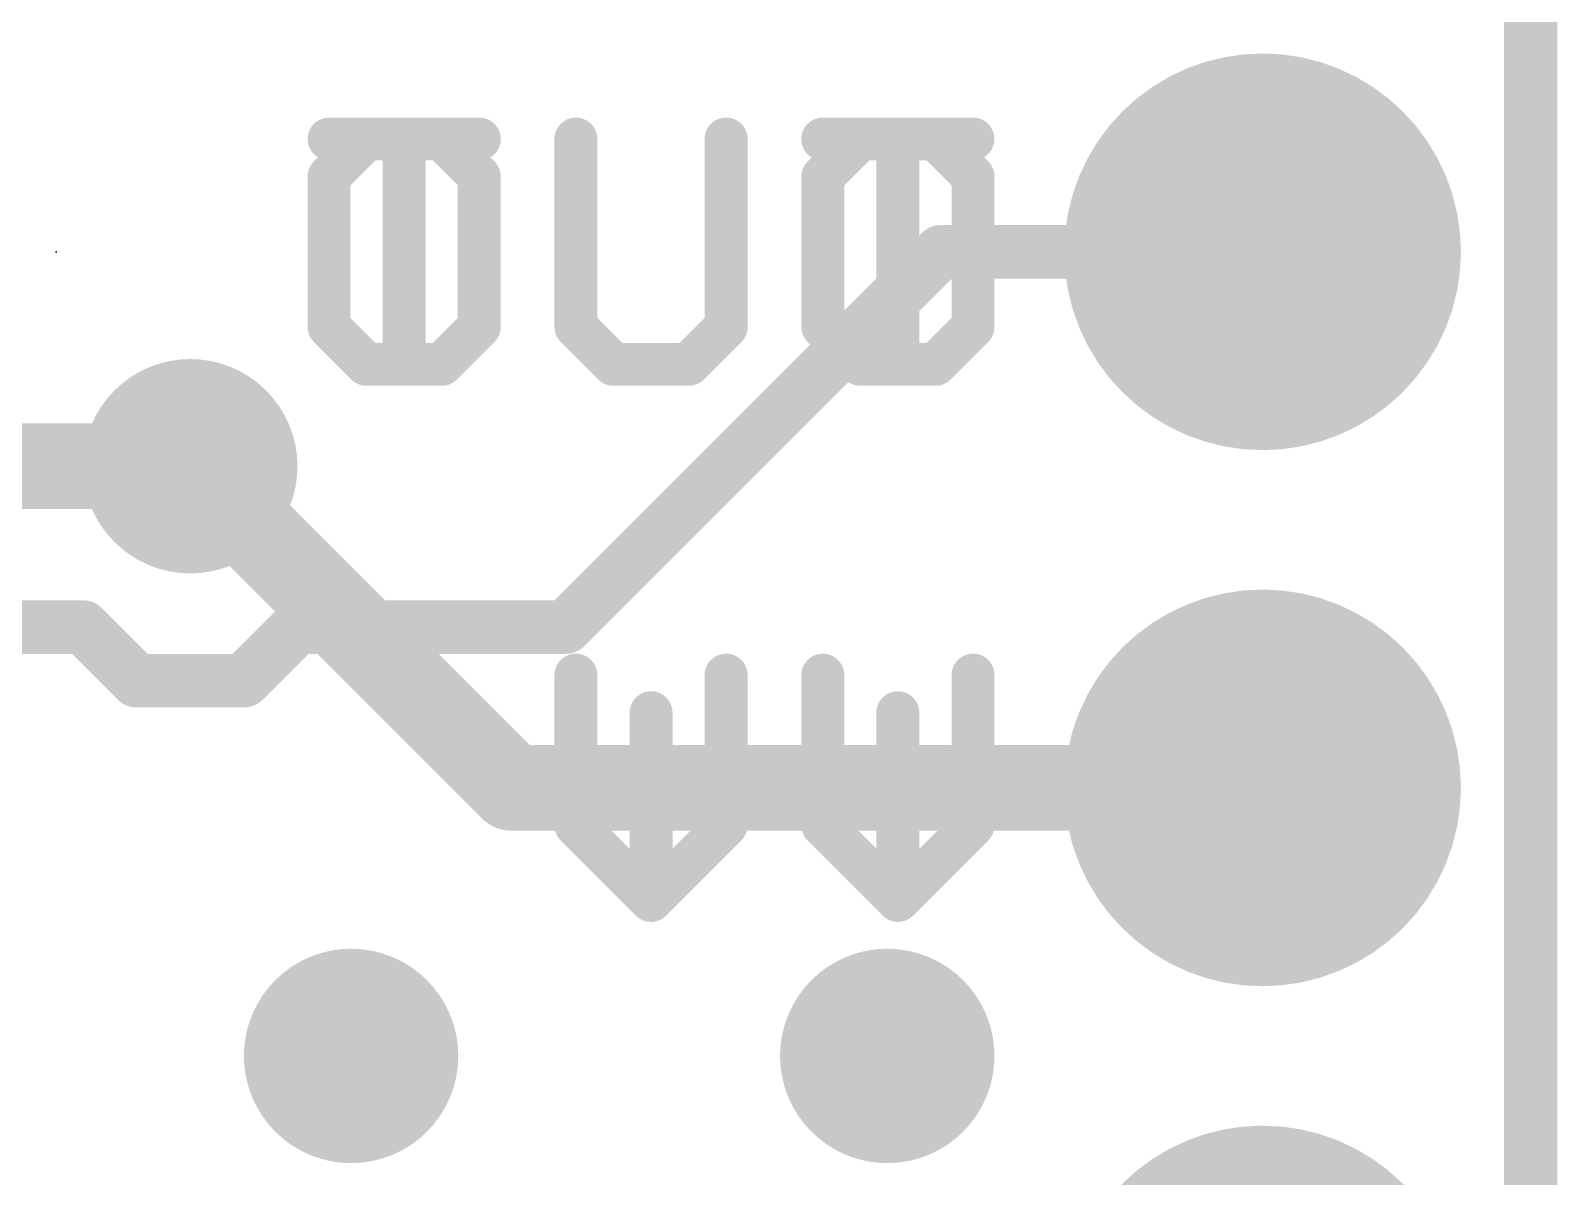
# Model space of a CAD drawing. Extents: x -9 to 103, y -21 to 20.
# Drawn here: x 38.61 to 45.85, y 9.59 to 15.02 of the extents above; entities that cross this region are included whole.
import ezdxf

# ---------------------------------------------------------------- set-up
doc = ezdxf.new("R2010")
doc.units = 0
for name, color, linetype in [('1', 12, 'CONTINUOUS'), ('16', 132, 'CONTINUOUS'), ('17', 110, 'CONTINUOUS'), ('18', 110, 'CONTINUOUS'), ('20', 53, 'CONTINUOUS'), ('21', 41, 'CONTINUOUS'), ('22', 40, 'CONTINUOUS'), ('24', 53, 'CONTINUOUS'), ('51', 53, 'CONTINUOUS')]:
    doc.layers.add(name, color=color, linetype=linetype)

# ---------------------------------------------------------------- blocks, each defined once
blk = doc.blocks.new('RECT')
blk.add_solid([(-0.5, -0.5), (0.5, -0.5), (-0.5, 0.5), (0.5, 0.5)])
blk = doc.blocks.new('ROUNDP')
at = {"const_width": 0.5}
blk.add_lwpolyline([(0, -0.25, 1), (0, 0.25, 1), (0, -0.25)], format="xyb", dxfattribs=at)
blk = doc.blocks.new('ROUNDV')
at = {"const_width": 0.5}
blk.add_lwpolyline([(0, -0.25, 1), (0, 0.25, 1), (0, -0.25)], format="xyb", dxfattribs=at)

msp = doc.modelspace()

# ---------------------------------------------------------------- linework, layer by layer
at = {"layer": '1'}
for points, const_width in [([(45.72, 20.32), (45.72, 0)], 0.254), ([(40.894, 11.43), (39.37, 12.954)], 0.4064), ([(44.45, 11.43), (40.894, 11.43)], 0.4064)]:
    msp.add_lwpolyline(points, dxfattribs=dict(at, const_width=const_width))
at = {"layer": '1', "const_width": 0.2032}
for points in [[(39.4418, 13.0258, 1), (39.2982, 12.8822)], [(40.894, 11.5316, 1), (40.894, 11.3284)], [(40.8222, 11.3582, 1), (40.9658, 11.5018)], [(44.45, 11.3284, 1), (44.45, 11.5316)]]:
    msp.add_lwpolyline(points, format="xyb", dxfattribs=at)
at = {"layer": '16'}
for points, const_width in [([(45.72, 0), (45.72, 20.32)], 0.254), ([(41.148, 12.192), (42.926, 13.97)], 0.254), ([(42.926, 13.97), (44.45, 13.97)], 0.254), ([(39.37, 12.954), (38.1, 12.954)], 0.4064), ([(37.084, 12.192), (38.862, 12.192)], 0.254), ([(38.862, 12.192), (39.116, 11.938)], 0.254), ([(39.624, 11.938), (39.878, 12.192)], 0.254), ([(39.878, 12.192), (41.148, 12.192)], 0.254), ([(39.116, 11.938), (39.624, 11.938)], 0.254)]:
    msp.add_lwpolyline(points, dxfattribs=dict(at, const_width=const_width))
for points, const_width in [([(42.926, 14.0335, 1), (42.926, 13.9065)], 0.127), ([(42.9709, 13.9251, 1), (42.8811, 14.0149)], 0.127), ([(44.45, 13.9065, 1), (44.45, 14.0335)], 0.127), ([(39.37, 12.8524, 1), (39.37, 13.0556)], 0.2032), ([(38.9069, 12.2369, 1), (38.8171, 12.1471)], 0.127), ([(38.862, 12.1285, 1), (38.862, 12.2555)], 0.127), ([(39.878, 12.2555, 1), (39.878, 12.1285)], 0.127), ([(39.9229, 12.1471, 1), (39.8331, 12.2369)], 0.127), ([(41.1031, 12.2369, 1), (41.1929, 12.1471)], 0.127), ([(41.148, 12.1285, 1), (41.148, 12.2555)], 0.127), ([(39.116, 12.0015, 1), (39.116, 11.8745)], 0.127), ([(39.0711, 11.8931, 1), (39.1609, 11.9829)], 0.127), ([(39.5791, 11.9829, 1), (39.6689, 11.8931)], 0.127), ([(39.624, 11.8745, 1), (39.624, 12.0015)], 0.127)]:
    msp.add_lwpolyline(points, format="xyb", dxfattribs=dict(at, const_width=const_width))
at = {"layer": '20', "const_width": 0.2032}
msp.add_lwpolyline([(45.72, 20.32), (45.72, 0)], dxfattribs=at)
at = {"layer": '21', "const_width": 0.2032}
for points in [[(40.2054, 14.5043), (40.0274, 14.3264)], [(40.5613, 14.5043), (40.2054, 14.5043)], [(40.7392, 14.3264), (40.5613, 14.5043)], [(41.1968, 14.5043), (41.1968, 13.6146)], [(41.9086, 13.6146), (41.9086, 14.5043)], [(42.3662, 14.5043), (43.078, 14.5043)], [(42.7221, 13.4366), (42.7221, 14.5043)], [(40.0274, 14.3264), (40.0274, 13.6146)], [(40.7392, 13.6146), (40.7392, 14.3264)], [(40.0274, 13.6146), (40.2054, 13.4366)], [(40.5613, 13.4366), (40.7392, 13.6146)], [(41.1968, 13.6146), (41.3747, 13.4366)], [(41.7307, 13.4366), (41.9086, 13.6146)], [(40.2054, 13.4366), (40.5613, 13.4366)], [(41.3747, 13.4366), (41.7307, 13.4366)], [(41.1968, 11.9643), (41.1968, 11.2525)], [(41.9086, 11.2525), (41.9086, 11.9643)], [(42.7221, 11.7864), (42.7221, 11.0746)], [(42.3662, 11.4305), (43.078, 11.4305)], [(41.1968, 11.2525), (41.5527, 10.8966)], [(41.5527, 10.8966), (41.9086, 11.2525)]]:
    msp.add_lwpolyline(points, dxfattribs=at)
at = {"layer": '21', "const_width": 0.1016}
for points in [[(40.2054, 14.5551, 1), (40.2054, 14.4535)], [(40.2413, 14.4684, 1), (40.1694, 14.5402)], [(40.5972, 14.5402, 1), (40.5253, 14.4684)], [(40.5613, 14.4535, 1), (40.5613, 14.5551)], [(41.2476, 14.5043, 1), (41.146, 14.5043)], [(41.9594, 14.5043, 1), (41.8578, 14.5043)], [(42.3662, 14.5551, 1), (42.3662, 14.4535)], [(42.7729, 14.5043, 1), (42.6713, 14.5043)], [(43.078, 14.4535, 1), (43.078, 14.5551)], [(40.0782, 14.3264, 1), (39.9766, 14.3264)], [(39.9915, 14.3623, 1), (40.0633, 14.2904)], [(40.79, 14.3264, 1), (40.6884, 14.3264)], [(40.7033, 14.2904, 1), (40.7751, 14.3623)], [(40.0633, 13.6505, 1), (39.9915, 13.5786)], [(40.7751, 13.5786, 1), (40.7033, 13.6505)], [(41.2327, 13.6505, 1), (41.1609, 13.5786)], [(41.9445, 13.5786, 1), (41.8727, 13.6505)], [(39.9766, 13.6146, 1), (40.0782, 13.6146)], [(40.6884, 13.6146, 1), (40.79, 13.6146)], [(41.146, 13.6146, 1), (41.2476, 13.6146)], [(41.8578, 13.6146, 1), (41.9594, 13.6146)], [(40.2054, 13.4874, 1), (40.2054, 13.3858)], [(40.5613, 13.3858, 1), (40.5613, 13.4874)], [(41.3747, 13.4874, 1), (41.3747, 13.3858)], [(41.7307, 13.3858, 1), (41.7307, 13.4874)], [(40.1694, 13.4007, 1), (40.2413, 13.4725)], [(40.5253, 13.4725, 1), (40.5972, 13.4007)], [(41.3388, 13.4007, 1), (41.4107, 13.4725)], [(41.6947, 13.4725, 1), (41.7666, 13.4007)], [(42.6713, 13.4366, 1), (42.7729, 13.4366)], [(41.2476, 11.9643, 1), (41.146, 11.9643)], [(41.9594, 11.9643, 1), (41.8578, 11.9643)], [(42.7729, 11.7864, 1), (42.6713, 11.7864)], [(42.3662, 11.4813, 1), (42.3662, 11.3797)], [(43.078, 11.3797, 1), (43.078, 11.4813)], [(41.2327, 11.2884, 1), (41.1609, 11.2166)], [(41.146, 11.2525, 1), (41.2476, 11.2525)], [(41.8578, 11.2525, 1), (41.9594, 11.2525)], [(41.9445, 11.2166, 1), (41.8727, 11.2884)], [(42.6713, 11.0746, 1), (42.7729, 11.0746)], [(41.5168, 10.9325, 1), (41.5886, 10.8607)], [(41.5168, 10.8607, 1), (41.5886, 10.9325)]]:
    msp.add_lwpolyline(points, format="xyb", dxfattribs=at)
at = {"layer": '22', "const_width": 0.2032}
for points in [[(40.7396, 14.5043), (40.0278, 14.5043)], [(40.3837, 13.4366), (40.3837, 14.5043)], [(41.1972, 13.6146), (41.1972, 14.5043)], [(41.909, 14.5043), (41.909, 13.6146)], [(42.3666, 14.3264), (42.5445, 14.5043)], [(42.5445, 14.5043), (42.9004, 14.5043)], [(42.9004, 14.5043), (43.0784, 14.3264)], [(42.3666, 13.6146), (42.3666, 14.3264)], [(43.0784, 14.3264), (43.0784, 13.6146)], [(41.3751, 13.4366), (41.1972, 13.6146)], [(41.909, 13.6146), (41.7311, 13.4366)], [(42.5445, 13.4366), (42.3666, 13.6146)], [(43.0784, 13.6146), (42.9004, 13.4366)], [(41.7311, 13.4366), (41.3751, 13.4366)], [(42.9004, 13.4366), (42.5445, 13.4366)], [(42.3666, 11.2525), (42.3666, 11.9643)], [(43.0784, 11.9643), (43.0784, 11.2525)], [(41.5531, 11.7864), (41.5531, 11.0746)], [(41.909, 11.4305), (41.1972, 11.4305)], [(42.7225, 10.8966), (42.3666, 11.2525)], [(43.0784, 11.2525), (42.7225, 10.8966)]]:
    msp.add_lwpolyline(points, dxfattribs=at)
at = {"layer": '22', "const_width": 0.1016}
for points in [[(40.0278, 14.5551, 1), (40.0278, 14.4535)], [(40.4345, 14.5043, 1), (40.3329, 14.5043)], [(40.7396, 14.4535, 1), (40.7396, 14.5551)], [(41.248, 14.5043, 1), (41.1464, 14.5043)], [(41.9598, 14.5043, 1), (41.8582, 14.5043)], [(42.5445, 14.5551, 1), (42.5445, 14.4535)], [(42.5805, 14.4684, 1), (42.5086, 14.5402)], [(42.9364, 14.5402, 1), (42.8645, 14.4684)], [(42.9004, 14.4535, 1), (42.9004, 14.5551)], [(42.4174, 14.3264, 1), (42.3158, 14.3264)], [(42.3307, 14.3623, 1), (42.4025, 14.2904)], [(43.1292, 14.3264, 1), (43.0276, 14.3264)], [(43.0425, 14.2904, 1), (43.1143, 14.3623)], [(41.2331, 13.6505, 1), (41.1613, 13.5786)], [(41.9449, 13.5786, 1), (41.8731, 13.6505)], [(42.4025, 13.6505, 1), (42.3307, 13.5786)], [(43.1143, 13.5786, 1), (43.0425, 13.6505)], [(41.1464, 13.6146, 1), (41.248, 13.6146)], [(41.8582, 13.6146, 1), (41.9598, 13.6146)], [(42.3158, 13.6146, 1), (42.4174, 13.6146)], [(43.0276, 13.6146, 1), (43.1292, 13.6146)], [(41.3751, 13.4874, 1), (41.3751, 13.3858)], [(41.7311, 13.3858, 1), (41.7311, 13.4874)], [(42.5445, 13.4874, 1), (42.5445, 13.3858)], [(42.9004, 13.3858, 1), (42.9004, 13.4874)], [(40.3329, 13.4366, 1), (40.4345, 13.4366)], [(41.3392, 13.4007, 1), (41.4111, 13.4725)], [(41.6951, 13.4725, 1), (41.767, 13.4007)], [(42.5086, 13.4007, 1), (42.5805, 13.4725)], [(42.8645, 13.4725, 1), (42.9364, 13.4007)], [(42.4174, 11.9643, 1), (42.3158, 11.9643)], [(43.1292, 11.9643, 1), (43.0276, 11.9643)], [(41.6039, 11.7864, 1), (41.5023, 11.7864)], [(41.1972, 11.4813, 1), (41.1972, 11.3797)], [(41.909, 11.3797, 1), (41.909, 11.4813)], [(42.4025, 11.2884, 1), (42.3307, 11.2166)], [(42.3158, 11.2525, 1), (42.4174, 11.2525)], [(43.0276, 11.2525, 1), (43.1292, 11.2525)], [(43.1143, 11.2166, 1), (43.0425, 11.2884)], [(41.5023, 11.0746, 1), (41.6039, 11.0746)], [(42.6866, 10.9325, 1), (42.7584, 10.8607)], [(42.6866, 10.8607, 1), (42.7584, 10.9325)]]:
    msp.add_lwpolyline(points, format="xyb", dxfattribs=at)
at = {"layer": '24'}
msp.add_point((38.735, 13.97), dxfattribs=at)

# ---------------------------------------------------------------- block references
at = {"layer": '17', "xscale": 1.8796, "yscale": 1.8796, "rotation": 180}
for p in [(44.45, 13.97), (44.45, 13.97), (44.45, 11.43), (44.45, 11.43), (44.45, 8.89), (44.45, 8.89)]:
    msp.add_blockref('ROUNDP', p, dxfattribs=at)
at = {"layer": '18', "xscale": 1.016, "yscale": 1.016}
for p in [(39.37, 12.954), (39.37, 12.954), (40.132, 10.16), (40.132, 10.16), (42.672, 10.16), (42.672, 10.16)]:
    msp.add_blockref('ROUNDV', p, dxfattribs=at)
at = {"layer": '51', "xscale": 0.508, "yscale": 0.508, "rotation": 90}
for p in [(44.45, 13.97), (44.45, 11.43)]:
    msp.add_blockref('RECT', p, dxfattribs=at)

doc.saveas('drawing.dxf')
